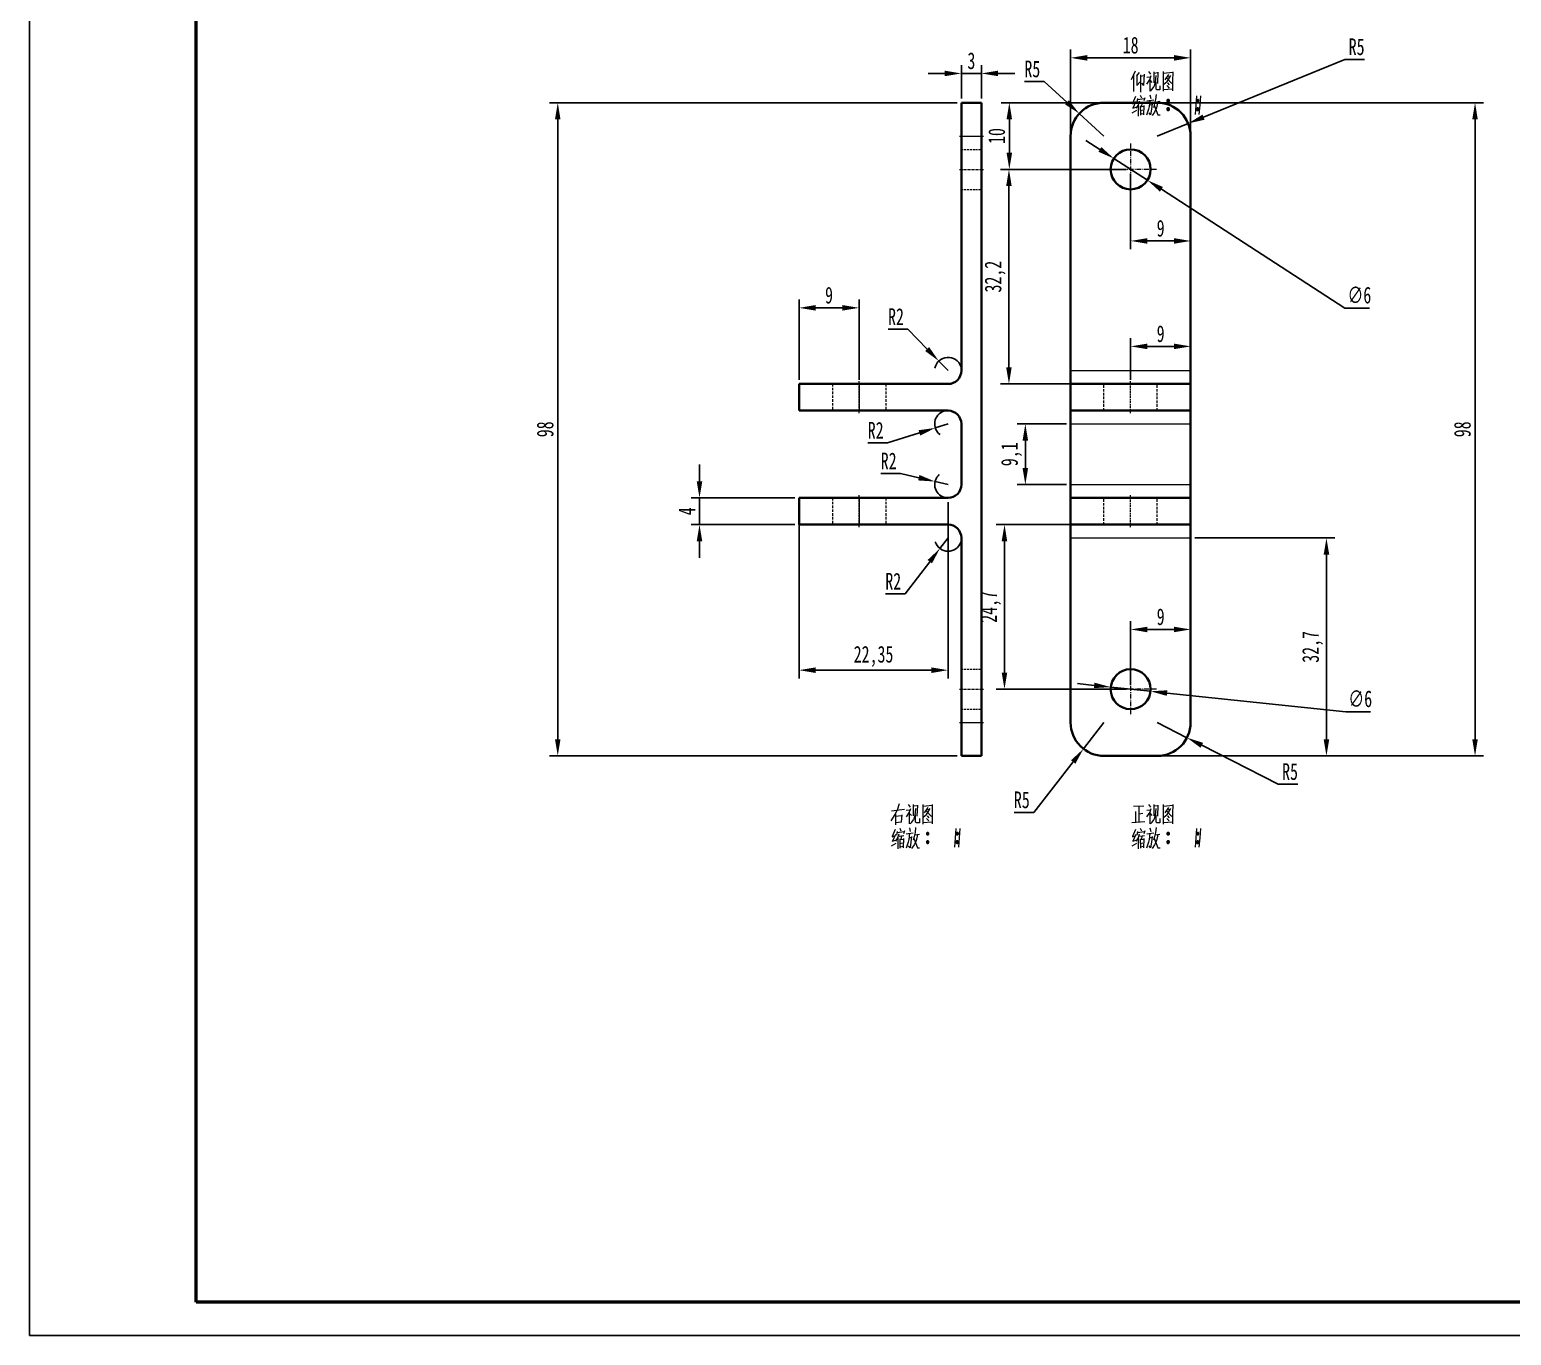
# Model space of a CAD drawing. Header units: millimetres. Extents: x 1050 to 2021, y 766 to 1186.
# Drawn here: x 1050 to 1272.4, y 765.6 to 961.5 of the extents above; entities that cross this region are included whole.
import ezdxf

# ---------------------------------------------------------------- set-up
doc = ezdxf.new("R2010")
doc.units = ezdxf.units.MM
doc.header["$LTSCALE"] = 0.3
for name, pattern in [('CENTER', [50.8, 31.75, -6.35, 6.35, -6.35]), ('DASHDOT', [18.5, 12, -3, 0.5, -3]), ('DASHED', [19.05, 12.7, -6.35])]:
    doc.linetypes.add(name, pattern=pattern)
for name, color, linetype, lineweight in [('尺寸线', 3, 'Continuous', 25), ('粗实线', 7, 'Continuous', 50), ('细点画线', 1, 'CENTER', 25)]:
    doc.layers.add(name, color=color, linetype=linetype, lineweight=lineweight)
doc.styles.add('NUT Standard', font='simfang.ttf', dxfattribs={"width": 0.7, "height": 2.5})
doc.dimstyles.new('NUT Standard', dxfattribs={"dimtxt": 2.5, "dimasz": 2.5, "dimexe": 1.25, "dimexo": 0.625, "dimtad": 1, "dimtoh": 1, "dimtxsty": 'NUT Standard', "dimcen": 2.5, "dimadec": 0, "dimazin": 0, "dimtfac": 1, "dimtmove": 0, "dimatfit": 3, "dimfxl": 1, "dimarcsym": 0})

# ---------------------------------------------------------------- blocks, each defined once
blk = doc.blocks.new('*D6')
at = {"layer": 'Defpoints', "color": 0, "transparency": 16777216}
for p in [(1212.73, 942.19), (1217.77, 938.93)]:
    blk.add_point(p, dxfattribs=at)
at = {"layer": '尺寸线', "color": 0, "lineweight": -2, "transparency": 16777216}
for p, q in [((1210.63, 943.55), (1208.54, 944.91)), ((1212.73, 942.19), (1217.77, 938.93)), ((1247.41, 919.72), (1219.86, 937.57)), ((1251.11, 919.72), (1247.41, 919.72))]:
    blk.add_line(p, q, dxfattribs=at)
at = {"layer": '尺寸线', "color": 0, "transparency": 16777216}
for points in [[(1210.86, 943.9), (1210.41, 943.2), (1212.73, 942.19)], [(1220.09, 937.92), (1219.64, 937.22), (1217.77, 938.93)]]:
    blk.add_solid(points, dxfattribs=at)
at = {"layer": '尺寸线', "color": 0, "transparency": 16777216, "insert": (1249.57, 921.68), "char_height": 2.5, "attachment_point": 5, "style": 'NUT Standard'}
blk.add_mtext('∅6', dxfattribs=at)
blk = doc.blocks.new('*D7')
at = {"layer": 'Defpoints', "color": 0, "transparency": 16777216}
for p in [(1212.26, 862.88), (1218.23, 862.25)]:
    blk.add_point(p, dxfattribs=at)
at = {"layer": '尺寸线', "color": 0, "lineweight": -2, "transparency": 16777216}
for p, q in [((1209.78, 863.14), (1207.29, 863.4)), ((1212.26, 862.88), (1218.23, 862.25)), ((1247.54, 859.15), (1220.72, 861.98)), ((1251.24, 859.15), (1247.54, 859.15))]:
    blk.add_line(p, q, dxfattribs=at)
at = {"layer": '尺寸线', "color": 0, "transparency": 16777216}
for points in [[(1209.82, 863.55), (1209.74, 862.73), (1212.26, 862.88)], [(1220.76, 862.4), (1220.67, 861.57), (1218.23, 862.25)]]:
    blk.add_solid(points, dxfattribs=at)
at = {"layer": '尺寸线', "color": 0, "transparency": 16777216, "insert": (1249.7, 861.11), "char_height": 2.5, "attachment_point": 5, "style": 'NUT Standard'}
blk.add_mtext('∅6', dxfattribs=at)
blk = doc.blocks.new('*D8')
at = {"layer": 'Defpoints', "color": 0, "transparency": 16777216}
for p in [(1223.88, 947.45), (1219.25, 945.56)]:
    blk.add_point(p, dxfattribs=at)
at = {"layer": '尺寸线', "color": 0, "lineweight": -2, "transparency": 16777216}
for p, q in [((1247.38, 957.05), (1226.19, 948.4)), ((1250.32, 957.05), (1247.38, 957.05)), ((1219.25, 945.56), (1223.88, 947.45))]:
    blk.add_line(p, q, dxfattribs=at)
at = {"layer": '尺寸线', "color": 0, "transparency": 16777216}
blk.add_solid([(1226.03, 948.78), (1226.35, 948.01), (1223.88, 947.45)], dxfattribs=at)
at = {"layer": '尺寸线', "color": 0, "transparency": 16777216, "insert": (1249.16, 958.94), "char_height": 2.5, "attachment_point": 5, "style": 'NUT Standard'}
blk.add_mtext('R5', dxfattribs=at)
blk = doc.blocks.new('*D9')
at = {"layer": 'Defpoints', "color": 0, "transparency": 16777216}
for p in [(1207.55, 948.93), (1211.25, 945.56)]:
    blk.add_point(p, dxfattribs=at)
at = {"layer": '尺寸线', "color": 0, "lineweight": -2, "transparency": 16777216}
for p, q in [((1199.34, 953.72), (1202.29, 953.72)), ((1202.29, 953.72), (1205.7, 950.61)), ((1211.25, 945.56), (1207.55, 948.93))]:
    blk.add_line(p, q, dxfattribs=at)
at = {"layer": '尺寸线', "color": 0, "transparency": 16777216}
blk.add_solid([(1205.98, 950.92), (1205.42, 950.3), (1207.55, 948.93)], dxfattribs=at)
at = {"layer": '尺寸线', "color": 0, "transparency": 16777216, "insert": (1200.5, 955.61), "char_height": 2.5, "attachment_point": 5, "style": 'NUT Standard'}
blk.add_mtext('R5', dxfattribs=at)
blk = doc.blocks.new('*D10')
at = {"layer": 'Defpoints', "color": 0, "transparency": 16777216}
for p in [(1219.25, 857.56), (1223.7, 855.29)]:
    blk.add_point(p, dxfattribs=at)
at = {"layer": '尺寸线', "color": 0, "lineweight": -2, "transparency": 16777216}
for p, q in [((1219.25, 857.56), (1223.7, 855.29)), ((1237.39, 848.3), (1225.93, 854.15)), ((1240.33, 848.3), (1237.39, 848.3))]:
    blk.add_line(p, q, dxfattribs=at)
at = {"layer": '尺寸线', "color": 0, "transparency": 16777216}
blk.add_solid([(1226.12, 854.52), (1225.74, 853.78), (1223.7, 855.29)], dxfattribs=at)
at = {"layer": '尺寸线', "color": 0, "transparency": 16777216, "insert": (1239.17, 850.19), "char_height": 2.5, "attachment_point": 5, "style": 'NUT Standard'}
blk.add_mtext('R5', dxfattribs=at)
blk = doc.blocks.new('*D11')
at = {"layer": 'Defpoints', "color": 0, "transparency": 16777216}
for p in [(1211.25, 857.56), (1208.17, 853.62)]:
    blk.add_point(p, dxfattribs=at)
at = {"layer": '尺寸线', "color": 0, "lineweight": -2, "transparency": 16777216}
for p, q in [((1211.25, 857.56), (1208.17, 853.62)), ((1200.71, 844.06), (1206.63, 851.65)), ((1197.76, 844.06), (1200.71, 844.06))]:
    blk.add_line(p, q, dxfattribs=at)
at = {"layer": '尺寸线', "color": 0, "transparency": 16777216}
blk.add_solid([(1206.31, 851.91), (1206.96, 851.39), (1208.17, 853.62)], dxfattribs=at)
at = {"layer": '尺寸线', "color": 0, "transparency": 16777216, "insert": (1198.92, 845.95), "char_height": 2.5, "attachment_point": 5, "style": 'NUT Standard'}
blk.add_mtext('R5', dxfattribs=at)
blk = doc.blocks.new('*D12')
at = {"layer": 'Defpoints', "color": 0, "transparency": 16777216}
for p in [(1187.85, 885.26), (1186.63, 883.68)]:
    blk.add_point(p, dxfattribs=at)
at = {"layer": '尺寸线', "color": 0, "lineweight": -2, "transparency": 16777216}
for p, q in [((1187.85, 885.26), (1186.63, 883.68)), ((1181.41, 876.89), (1185.11, 881.7)), ((1178.47, 876.89), (1181.41, 876.89))]:
    blk.add_line(p, q, dxfattribs=at)
blk.add_arc((1187.85, 885.26), 2, 196.6349, 342.0951, dxfattribs=at)
at = {"layer": '尺寸线', "color": 0, "transparency": 16777216}
blk.add_solid([(1184.78, 881.95), (1185.44, 881.44), (1186.63, 883.68)], dxfattribs=at)
at = {"layer": '尺寸线', "color": 0, "transparency": 16777216, "insert": (1179.63, 878.77), "char_height": 2.5, "attachment_point": 5, "style": 'NUT Standard'}
blk.add_mtext('R2', dxfattribs=at)
blk = doc.blocks.new('*D13')
at = {"layer": 'Defpoints', "color": 0, "transparency": 16777216}
for p in [(1185.9, 893.72), (1187.85, 893.26)]:
    blk.add_point(p, dxfattribs=at)
at = {"layer": '尺寸线', "color": 0, "lineweight": -2, "transparency": 16777216}
for p, q in [((1177.78, 894.95), (1180.73, 894.95)), ((1180.73, 894.95), (1183.47, 894.3)), ((1187.85, 893.26), (1185.9, 893.72))]:
    blk.add_line(p, q, dxfattribs=at)
blk.add_arc((1187.85, 893.26), 2, 130.8598, 252.0951, dxfattribs=at)
at = {"layer": '尺寸线', "color": 0, "transparency": 16777216}
blk.add_solid([(1183.57, 894.71), (1183.37, 893.89), (1185.9, 893.72)], dxfattribs=at)
at = {"layer": '尺寸线', "color": 0, "transparency": 16777216, "insert": (1178.94, 896.82), "char_height": 2.5, "attachment_point": 5, "style": 'NUT Standard'}
blk.add_mtext('R2', dxfattribs=at)
blk = doc.blocks.new('*D14')
at = {"layer": 'Defpoints', "color": 0, "transparency": 16777216}
for p in [(1185.94, 901.77), (1187.85, 902.36)]:
    blk.add_point(p, dxfattribs=at)
at = {"layer": '尺寸线', "color": 0, "lineweight": -2, "transparency": 16777216}
for p, q in [((1178.78, 899.54), (1183.55, 901.03)), ((1187.85, 902.36), (1185.94, 901.77)), ((1175.83, 899.54), (1178.78, 899.54))]:
    blk.add_line(p, q, dxfattribs=at)
blk.add_arc((1187.85, 902.36), 2, 107.9049, 233.0876, dxfattribs=at)
at = {"layer": '尺寸线', "color": 0, "transparency": 16777216}
blk.add_solid([(1183.43, 901.42), (1183.68, 900.63), (1185.94, 901.77)], dxfattribs=at)
at = {"layer": '尺寸线', "color": 0, "transparency": 16777216, "insert": (1176.99, 901.42), "char_height": 2.5, "attachment_point": 5, "style": 'NUT Standard'}
blk.add_mtext('R2', dxfattribs=at)
blk = doc.blocks.new('*D15')
at = {"layer": 'Defpoints', "color": 0, "transparency": 16777216}
for p in [(1186.46, 911.8), (1187.85, 910.36)]:
    blk.add_point(p, dxfattribs=at)
at = {"layer": '尺寸线', "color": 0, "lineweight": -2, "transparency": 16777216}
for p, q in [((1178.88, 916.6), (1181.82, 916.6)), ((1181.82, 916.6), (1184.72, 913.6)), ((1187.85, 910.36), (1186.46, 911.8))]:
    blk.add_line(p, q, dxfattribs=at)
blk.add_arc((1187.85, 910.36), 2, 17.9049, 169.8354, dxfattribs=at)
at = {"layer": '尺寸线', "color": 0, "transparency": 16777216}
blk.add_solid([(1185.02, 913.89), (1184.42, 913.31), (1186.46, 911.8)], dxfattribs=at)
at = {"layer": '尺寸线', "color": 0, "transparency": 16777216, "insert": (1180.04, 918.47), "char_height": 2.5, "attachment_point": 5, "style": 'NUT Standard'}
blk.add_mtext('R2', dxfattribs=at)
blk = doc.blocks.new('*D17')
at = {"layer": 'Defpoints', "color": 0, "transparency": 16777216}
for p in [(1224.25, 957.29), (1206.25, 945.56), (1224.25, 945.56)]:
    blk.add_point(p, dxfattribs=at)
at = {"layer": '尺寸线', "color": 0, "lineweight": -2, "transparency": 16777216}
for p, q in [((1206.25, 946.19), (1206.25, 958.54)), ((1224.25, 946.19), (1224.25, 958.54)), ((1208.75, 957.29), (1221.75, 957.29))]:
    blk.add_line(p, q, dxfattribs=at)
at = {"layer": '尺寸线', "color": 0, "transparency": 16777216}
for points in [[(1208.75, 957.71), (1208.75, 956.87), (1206.25, 957.29)], [(1221.75, 957.71), (1221.75, 956.87), (1224.25, 957.29)]]:
    blk.add_solid(points, dxfattribs=at)
at = {"layer": '尺寸线', "color": 0, "transparency": 16777216, "insert": (1215.25, 959.18), "char_height": 2.5, "attachment_point": 5, "style": 'NUT Standard'}
blk.add_mtext('18', dxfattribs=at)
blk = doc.blocks.new('*D19')
at = {"layer": 'Defpoints', "color": 0, "transparency": 16777216}
for p in [(1197.05, 950.56), (1215.25, 950.56), (1215.25, 940.56)]:
    blk.add_point(p, dxfattribs=at)
at = {"layer": '尺寸线', "color": 0, "lineweight": -2, "transparency": 16777216}
for p, q in [((1214.62, 950.56), (1195.8, 950.56)), ((1197.05, 943.06), (1197.05, 948.06)), ((1214.62, 940.56), (1195.8, 940.56))]:
    blk.add_line(p, q, dxfattribs=at)
at = {"layer": '尺寸线', "color": 0, "transparency": 16777216}
for points in [[(1196.63, 948.06), (1197.46, 948.06), (1197.05, 950.56)], [(1196.63, 943.06), (1197.46, 943.06), (1197.05, 940.56)]]:
    blk.add_solid(points, dxfattribs=at)
at = {"layer": '尺寸线', "color": 0, "transparency": 16777216, "insert": (1195.16, 945.56), "char_height": 2.5, "attachment_point": 5, "rotation": 90, "style": 'NUT Standard'}
blk.add_mtext('10', dxfattribs=at)
blk = doc.blocks.new('*D20')
at = {"layer": 'Defpoints', "color": 0, "transparency": 16777216}
for p in [(1215.25, 940.56), (1224.25, 940.56), (1224.25, 929.82)]:
    blk.add_point(p, dxfattribs=at)
at = {"layer": '尺寸线', "color": 0, "lineweight": -2, "transparency": 16777216}
for p, q in [((1215.25, 939.94), (1215.25, 928.57)), ((1224.25, 939.94), (1224.25, 928.57)), ((1217.75, 929.82), (1221.75, 929.82))]:
    blk.add_line(p, q, dxfattribs=at)
at = {"layer": '尺寸线', "color": 0, "transparency": 16777216}
for points in [[(1217.75, 930.24), (1217.75, 929.4), (1215.25, 929.82)], [(1221.75, 930.24), (1221.75, 929.4), (1224.25, 929.82)]]:
    blk.add_solid(points, dxfattribs=at)
at = {"layer": '尺寸线', "color": 0, "transparency": 16777216, "insert": (1219.75, 931.71), "char_height": 2.5, "attachment_point": 5, "style": 'NUT Standard'}
blk.add_mtext('9', dxfattribs=at)
blk = doc.blocks.new('*D21')
at = {"layer": 'Defpoints', "color": 0, "transparency": 16777216}
for p in [(1215.25, 940.56), (1196.99, 908.36), (1215.25, 908.36)]:
    blk.add_point(p, dxfattribs=at)
at = {"layer": '尺寸线', "color": 0, "lineweight": -2, "transparency": 16777216}
for p, q in [((1214.62, 940.56), (1195.74, 940.56)), ((1196.99, 938.06), (1196.99, 910.86)), ((1214.62, 908.36), (1195.74, 908.36))]:
    blk.add_line(p, q, dxfattribs=at)
at = {"layer": '尺寸线', "color": 0, "transparency": 16777216}
for points in [[(1196.57, 938.06), (1197.4, 938.06), (1196.99, 940.56)], [(1196.57, 910.86), (1197.4, 910.86), (1196.99, 908.36)]]:
    blk.add_solid(points, dxfattribs=at)
at = {"layer": '尺寸线', "color": 0, "transparency": 16777216, "insert": (1194.92, 924.46), "char_height": 2.5, "attachment_point": 5, "rotation": 90, "style": 'NUT Standard'}
blk.add_mtext('32,2', dxfattribs=at)
blk = doc.blocks.new('*D22')
at = {"layer": 'Defpoints', "color": 0, "transparency": 16777216}
for p in [(1224.25, 914), (1215.25, 908.36), (1224.25, 908.36)]:
    blk.add_point(p, dxfattribs=at)
at = {"layer": '尺寸线', "color": 0, "lineweight": -2, "transparency": 16777216}
for p, q in [((1215.25, 908.99), (1215.25, 915.25)), ((1217.75, 914), (1221.75, 914)), ((1224.25, 908.99), (1224.25, 915.25))]:
    blk.add_line(p, q, dxfattribs=at)
at = {"layer": '尺寸线', "color": 0, "transparency": 16777216}
for points in [[(1217.75, 914.42), (1217.75, 913.58), (1215.25, 914)], [(1221.75, 914.42), (1221.75, 913.58), (1224.25, 914)]]:
    blk.add_solid(points, dxfattribs=at)
at = {"layer": '尺寸线', "color": 0, "transparency": 16777216, "insert": (1219.75, 915.89), "char_height": 2.5, "attachment_point": 5, "style": 'NUT Standard'}
blk.add_mtext('9', dxfattribs=at)
blk = doc.blocks.new('*D23')
at = {"layer": 'Defpoints', "color": 0, "transparency": 16777216}
for p in [(1206.25, 902.36), (1199.45, 893.26), (1206.25, 893.26)]:
    blk.add_point(p, dxfattribs=at)
at = {"layer": '尺寸线', "color": 0, "lineweight": -2, "transparency": 16777216}
for p, q in [((1205.62, 902.36), (1198.2, 902.36)), ((1199.45, 899.86), (1199.45, 895.76)), ((1205.62, 893.26), (1198.2, 893.26))]:
    blk.add_line(p, q, dxfattribs=at)
at = {"layer": '尺寸线', "color": 0, "transparency": 16777216}
for points in [[(1199.03, 899.86), (1199.86, 899.86), (1199.45, 902.36)], [(1199.03, 895.76), (1199.86, 895.76), (1199.45, 893.26)]]:
    blk.add_solid(points, dxfattribs=at)
at = {"layer": '尺寸线', "color": 0, "transparency": 16777216, "insert": (1197.38, 897.81), "char_height": 2.5, "attachment_point": 5, "rotation": 90, "style": 'NUT Standard'}
blk.add_mtext('9,1', dxfattribs=at)
blk = doc.blocks.new('*D24')
at = {"layer": 'Defpoints', "color": 0, "transparency": 16777216}
for p in [(1224.25, 885.26), (1219.25, 852.56), (1244.63, 852.56)]:
    blk.add_point(p, dxfattribs=at)
at = {"layer": '尺寸线', "color": 0, "lineweight": -2, "transparency": 16777216}
for p, q in [((1224.87, 885.26), (1245.88, 885.26)), ((1244.63, 882.76), (1244.63, 855.06)), ((1219.87, 852.56), (1245.88, 852.56))]:
    blk.add_line(p, q, dxfattribs=at)
at = {"layer": '尺寸线', "color": 0, "transparency": 16777216}
for points in [[(1244.21, 882.76), (1245.05, 882.76), (1244.63, 885.26)], [(1244.21, 855.06), (1245.05, 855.06), (1244.63, 852.56)]]:
    blk.add_solid(points, dxfattribs=at)
at = {"layer": '尺寸线', "color": 0, "transparency": 16777216, "insert": (1242.56, 868.91), "char_height": 2.5, "attachment_point": 5, "rotation": 90, "style": 'NUT Standard'}
blk.add_mtext('32,7', dxfattribs=at)
blk = doc.blocks.new('*D26')
at = {"layer": 'Defpoints', "color": 0, "transparency": 16777216}
for p in [(1218.47, 950.56), (1218.47, 852.56), (1266.93, 852.56)]:
    blk.add_point(p, dxfattribs=at)
at = {"layer": '尺寸线', "color": 0, "lineweight": -2, "transparency": 16777216}
for p, q in [((1219.09, 950.56), (1268.18, 950.56)), ((1266.93, 948.06), (1266.93, 855.06)), ((1219.09, 852.56), (1268.18, 852.56))]:
    blk.add_line(p, q, dxfattribs=at)
at = {"layer": '尺寸线', "color": 0, "transparency": 16777216}
for points in [[(1266.51, 948.06), (1267.34, 948.06), (1266.93, 950.56)], [(1266.51, 855.06), (1267.34, 855.06), (1266.93, 852.56)]]:
    blk.add_solid(points, dxfattribs=at)
at = {"layer": '尺寸线', "color": 0, "transparency": 16777216, "insert": (1265.04, 901.56), "char_height": 2.5, "attachment_point": 5, "rotation": 90, "style": 'NUT Standard'}
blk.add_mtext('98', dxfattribs=at)
blk = doc.blocks.new('*D27')
at = {"layer": 'Defpoints', "color": 0, "transparency": 16777216}
for p in [(1224.25, 871.53), (1215.25, 862.56), (1224.25, 862.56)]:
    blk.add_point(p, dxfattribs=at)
at = {"layer": '尺寸线', "color": 0, "lineweight": -2, "transparency": 16777216}
for p, q in [((1215.25, 863.19), (1215.25, 872.78)), ((1224.25, 863.19), (1224.25, 872.78)), ((1217.75, 871.53), (1221.75, 871.53))]:
    blk.add_line(p, q, dxfattribs=at)
at = {"layer": '尺寸线', "color": 0, "transparency": 16777216}
for points in [[(1217.75, 871.94), (1217.75, 871.11), (1215.25, 871.53)], [(1221.75, 871.94), (1221.75, 871.11), (1224.25, 871.53)]]:
    blk.add_solid(points, dxfattribs=at)
at = {"layer": '尺寸线', "color": 0, "transparency": 16777216, "insert": (1219.75, 873.42), "char_height": 2.5, "attachment_point": 5, "style": 'NUT Standard'}
blk.add_mtext('9', dxfattribs=at)
blk = doc.blocks.new('*D28')
at = {"layer": 'Defpoints', "color": 0, "transparency": 16777216}
for p in [(1196.32, 887.26), (1215.25, 887.26), (1215.25, 862.56)]:
    blk.add_point(p, dxfattribs=at)
at = {"layer": '尺寸线', "color": 0, "lineweight": -2, "transparency": 16777216}
for p, q in [((1214.62, 887.26), (1195.07, 887.26)), ((1196.32, 865.06), (1196.32, 884.76)), ((1214.62, 862.56), (1195.07, 862.56))]:
    blk.add_line(p, q, dxfattribs=at)
at = {"layer": '尺寸线', "color": 0, "transparency": 16777216}
for points in [[(1195.9, 884.76), (1196.73, 884.76), (1196.32, 887.26)], [(1195.9, 865.06), (1196.73, 865.06), (1196.32, 862.56)]]:
    blk.add_solid(points, dxfattribs=at)
at = {"layer": '尺寸线', "color": 0, "transparency": 16777216, "insert": (1194.25, 874.91), "char_height": 2.5, "attachment_point": 5, "rotation": 90, "style": 'NUT Standard'}
blk.add_mtext('24,7', dxfattribs=at)
blk = doc.blocks.new('*D29')
at = {"layer": 'Defpoints', "color": 0, "transparency": 16777216}
for p in [(1192.85, 954.95), (1189.85, 950.56), (1192.85, 950.56)]:
    blk.add_point(p, dxfattribs=at)
at = {"layer": '尺寸线', "color": 0, "lineweight": -2, "transparency": 16777216}
for p, q in [((1189.85, 951.19), (1189.85, 956.2)), ((1192.85, 951.19), (1192.85, 956.2)), ((1187.35, 954.95), (1184.85, 954.95)), ((1189.85, 954.95), (1192.85, 954.95)), ((1195.35, 954.95), (1197.85, 954.95))]:
    blk.add_line(p, q, dxfattribs=at)
at = {"layer": '尺寸线', "color": 0, "transparency": 16777216}
for points in [[(1187.35, 955.37), (1187.35, 954.54), (1189.85, 954.95)], [(1195.35, 955.37), (1195.35, 954.54), (1192.85, 954.95)]]:
    blk.add_solid(points, dxfattribs=at)
at = {"layer": '尺寸线', "color": 0, "transparency": 16777216, "insert": (1191.35, 956.84), "char_height": 2.5, "attachment_point": 5, "style": 'NUT Standard'}
blk.add_mtext('3', dxfattribs=at)
blk = doc.blocks.new('*D30')
at = {"layer": 'Defpoints', "color": 0, "transparency": 16777216}
for p in [(1189.85, 950.56), (1129.29, 852.56), (1189.85, 852.56)]:
    blk.add_point(p, dxfattribs=at)
at = {"layer": '尺寸线', "color": 0, "lineweight": -2, "transparency": 16777216}
for p, q in [((1189.22, 950.56), (1128.04, 950.56)), ((1129.29, 948.06), (1129.29, 855.06)), ((1189.22, 852.56), (1128.04, 852.56))]:
    blk.add_line(p, q, dxfattribs=at)
at = {"layer": '尺寸线', "color": 0, "transparency": 16777216}
for points in [[(1128.87, 948.06), (1129.7, 948.06), (1129.29, 950.56)], [(1128.87, 855.06), (1129.7, 855.06), (1129.29, 852.56)]]:
    blk.add_solid(points, dxfattribs=at)
at = {"layer": '尺寸线', "color": 0, "transparency": 16777216, "insert": (1127.4, 901.56), "char_height": 2.5, "attachment_point": 5, "rotation": 90, "style": 'NUT Standard'}
blk.add_mtext('98', dxfattribs=at)
blk = doc.blocks.new('*D31')
at = {"layer": 'Defpoints', "color": 0, "transparency": 16777216}
for p in [(1165.49, 891.26), (1150.56, 887.26), (1165.49, 887.26)]:
    blk.add_point(p, dxfattribs=at)
at = {"layer": '尺寸线', "color": 0, "lineweight": -2, "transparency": 16777216}
for p, q in [((1150.56, 893.76), (1150.56, 896.26)), ((1164.87, 891.26), (1149.31, 891.26)), ((1150.56, 891.26), (1150.56, 887.26)), ((1164.87, 887.26), (1149.31, 887.26)), ((1150.56, 884.76), (1150.56, 882.26))]:
    blk.add_line(p, q, dxfattribs=at)
at = {"layer": '尺寸线', "color": 0, "transparency": 16777216}
for points in [[(1150.14, 893.76), (1150.97, 893.76), (1150.56, 891.26)], [(1150.14, 884.76), (1150.97, 884.76), (1150.56, 887.26)]]:
    blk.add_solid(points, dxfattribs=at)
at = {"layer": '尺寸线', "color": 0, "transparency": 16777216, "insert": (1148.68, 889.26), "char_height": 2.5, "attachment_point": 5, "rotation": 90, "style": 'NUT Standard'}
blk.add_mtext('4', dxfattribs=at)
blk = doc.blocks.new('*D32')
at = {"layer": 'Defpoints', "color": 0, "transparency": 16777216}
for p in [(1165.49, 891.26), (1187.85, 891.26), (1187.85, 865.42)]:
    blk.add_point(p, dxfattribs=at)
at = {"layer": '尺寸线', "color": 0, "lineweight": -2, "transparency": 16777216}
for p, q in [((1165.49, 890.64), (1165.49, 864.17)), ((1187.85, 890.64), (1187.85, 864.17)), ((1167.99, 865.42), (1185.35, 865.42))]:
    blk.add_line(p, q, dxfattribs=at)
at = {"layer": '尺寸线', "color": 0, "transparency": 16777216}
for points in [[(1167.99, 865.84), (1167.99, 865), (1165.49, 865.42)], [(1185.35, 865.84), (1185.35, 865), (1187.85, 865.42)]]:
    blk.add_solid(points, dxfattribs=at)
at = {"layer": '尺寸线', "color": 0, "transparency": 16777216, "insert": (1176.67, 867.49), "char_height": 2.5, "attachment_point": 5, "style": 'NUT Standard'}
blk.add_mtext('22,35', dxfattribs=at)
blk = doc.blocks.new('*D33')
at = {"layer": 'Defpoints', "color": 0, "transparency": 16777216}
for p in [(1165.49, 919.78), (1165.49, 908.36), (1174.49, 908.36)]:
    blk.add_point(p, dxfattribs=at)
at = {"layer": '尺寸线', "color": 0, "lineweight": -2, "transparency": 16777216}
for p, q in [((1165.49, 908.99), (1165.49, 921.03)), ((1174.49, 908.99), (1174.49, 921.03)), ((1171.99, 919.78), (1167.99, 919.78))]:
    blk.add_line(p, q, dxfattribs=at)
at = {"layer": '尺寸线', "color": 0, "transparency": 16777216}
for points in [[(1167.99, 920.2), (1167.99, 919.37), (1165.49, 919.78)], [(1171.99, 920.2), (1171.99, 919.37), (1174.49, 919.78)]]:
    blk.add_solid(points, dxfattribs=at)
at = {"layer": '尺寸线', "color": 0, "transparency": 16777216, "insert": (1169.99, 921.67), "char_height": 2.5, "attachment_point": 5, "style": 'NUT Standard'}
blk.add_mtext('9', dxfattribs=at)

msp = doc.modelspace()

# ---------------------------------------------------------------- linework, layer by layer
for p, q in [((1050.042, 765.619), (1050.042, 1062.619)), ((1470.042, 765.619), (1050.042, 765.619))]:
    msp.add_line(p, q)
at = {"color": 7, "lineweight": 35}
for p, q in [((1189.848, 945.563), (1189.848, 950.563)), ((1189.848, 950.563), (1192.848, 950.563)), ((1192.848, 945.563), (1192.848, 950.563)), ((1219.248, 950.563), (1211.248, 950.563)), ((1189.848, 945.563), (1189.848, 910.363)), ((1192.848, 945.563), (1192.848, 857.563)), ((1206.248, 910.363), (1206.248, 945.563)), ((1224.248, 945.563), (1224.248, 910.363)), ((1206.248, 910.363), (1206.248, 908.363)), ((1224.248, 908.363), (1224.248, 910.363)), ((1174.494, 908.363), (1165.494, 908.363)), ((1165.494, 904.363), (1165.494, 908.363)), ((1187.848, 908.363), (1174.494, 908.363)), ((1224.248, 908.363), (1206.248, 908.363)), ((1206.248, 908.363), (1206.248, 904.363)), ((1224.248, 908.363), (1224.248, 904.363)), ((1174.494, 904.363), (1165.494, 904.363)), ((1187.848, 904.363), (1174.494, 904.363)), ((1224.248, 904.363), (1206.248, 904.363)), ((1206.248, 904.363), (1206.248, 902.363)), ((1224.248, 902.363), (1224.248, 904.363)), ((1189.848, 902.363), (1189.848, 893.263)), ((1206.248, 893.263), (1206.248, 902.363)), ((1224.248, 902.363), (1224.248, 893.263)), ((1206.248, 893.263), (1206.248, 891.263)), ((1224.248, 891.263), (1224.248, 893.263)), ((1174.494, 891.263), (1165.494, 891.263)), ((1165.494, 887.263), (1165.494, 891.263)), ((1174.494, 891.263), (1187.848, 891.263)), ((1224.248, 891.263), (1206.248, 891.263)), ((1206.248, 891.263), (1206.248, 887.263)), ((1224.248, 891.263), (1224.248, 887.263)), ((1174.494, 887.263), (1165.494, 887.263)), ((1174.494, 887.263), (1187.848, 887.263)), ((1224.248, 887.263), (1206.248, 887.263)), ((1206.248, 887.263), (1206.248, 885.263)), ((1224.248, 885.263), (1224.248, 887.263)), ((1189.848, 885.263), (1189.848, 857.563)), ((1206.248, 857.563), (1206.248, 885.263)), ((1224.248, 885.263), (1224.248, 857.563)), ((1189.848, 852.563), (1189.848, 857.563)), ((1192.848, 852.563), (1192.848, 857.563)), ((1189.848, 852.563), (1192.848, 852.563)), ((1211.248, 852.563), (1219.248, 852.563))]:
    msp.add_line(p, q, dxfattribs=at)
at = {"color": 7, "linetype": 'DASHDOT', "lineweight": 13, "ltscale": 0.089999}
for p, q in [((1189.548, 945.563), (1193.148, 945.563)), ((1189.548, 857.563), (1193.148, 857.563))]:
    msp.add_line(p, q, dxfattribs=at)
at = {"color": 7, "linetype": 'DASHED', "lineweight": 13, "ltscale": 0.075}
for p, q in [((1189.848, 945.563), (1192.848, 945.563)), ((1189.848, 943.563), (1192.848, 943.563)), ((1189.848, 937.563), (1192.848, 937.563)), ((1189.848, 865.563), (1192.848, 865.563)), ((1189.848, 859.563), (1192.848, 859.563)), ((1189.848, 857.563), (1192.848, 857.563))]:
    msp.add_line(p, q, dxfattribs=at)
at = {"color": 7, "lineweight": 13}
for p, q in [((1189.848, 945.563), (1192.848, 945.563)), ((1206.248, 910.363), (1224.248, 910.363)), ((1206.248, 902.363), (1224.248, 902.363)), ((1206.248, 893.263), (1224.248, 893.263)), ((1206.248, 885.263), (1224.248, 885.263)), ((1189.848, 857.563), (1192.848, 857.563))]:
    msp.add_line(p, q, dxfattribs=at)
at = {"color": 7, "linetype": 'DASHED', "lineweight": 13, "ltscale": 0.1}
for p, q in [((1170.494, 908.363), (1170.494, 904.363)), ((1174.494, 908.363), (1174.494, 904.363)), ((1178.494, 908.363), (1178.494, 904.363)), ((1211.248, 904.363), (1211.248, 908.363)), ((1219.248, 904.363), (1219.248, 908.363)), ((1170.494, 891.263), (1170.494, 887.263)), ((1174.494, 891.263), (1174.494, 887.263)), ((1178.494, 891.263), (1178.494, 887.263)), ((1211.248, 887.263), (1211.248, 891.263)), ((1219.248, 887.263), (1219.248, 891.263))]:
    msp.add_line(p, q, dxfattribs=at)
at = {"color": 7, "linetype": 'DASHDOT', "lineweight": 13, "ltscale": 0.12}
for p, q in [((1174.494, 903.963), (1174.494, 908.763)), ((1174.494, 886.863), (1174.494, 891.663))]:
    msp.add_line(p, q, dxfattribs=at)
at = {"color": 7, "lineweight": 13}
for points in [[(1215.948, 955.283), (1215.353, 953.988)], [(1215.738, 952.238), (1215.738, 953.463), (1215.738, 954.723)], [(1216.158, 954.583), (1216.578, 955.108)], [(1216.158, 954.723), (1216.158, 953.148)], [(1216.718, 954.758), (1216.718, 953.463), (1216.718, 952.133)], [(1216.718, 954.548), (1217.243, 954.618)], [(1217.208, 953.148), (1217.313, 954.863)], [(1218.293, 954.583), (1218.118, 954.093), (1217.628, 953.358)], [(1217.663, 954.373), (1218.223, 954.443)], [(1217.943, 955.248), (1218.223, 954.828)], [(1218.118, 954.093), (1218.118, 952.308)], [(1218.118, 953.918), (1218.433, 953.603)], [(1218.713, 955.213), (1218.713, 953.533)], [(1219.378, 955.038), (1218.713, 954.968)], [(1219.028, 954.618), (1218.923, 953.568)], [(1219.308, 953.463), (1219.378, 955.143)], [(1220.148, 955.248), (1220.148, 953.778), (1220.148, 952.273)], [(1220.148, 955.213), (1220.148, 953.813), (1220.148, 952.413)], [(1221.618, 955.073), (1220.148, 954.933)], [(1220.918, 954.793), (1220.358, 953.988)], [(1220.673, 954.233), (1221.373, 953.498)], [(1220.708, 954.443), (1221.163, 954.513)], [(1220.708, 953.743), (1220.918, 954.023)], [(1220.918, 954.023), (1221.268, 954.653)], [(1221.583, 952.448), (1221.583, 953.813), (1221.618, 955.213)], [(1216.158, 953.148), (1216.683, 953.673)], [(1216.683, 951.678), (1216.858, 951.293)], [(1217.208, 953.148), (1216.928, 953.498)], [(1218.153, 951.748), (1218.258, 951.188)], [(1218.223, 952.308), (1218.503, 952.588)], [(1218.503, 952.588), (1218.748, 952.938)], [(1218.923, 953.568), (1218.748, 952.938)], [(1219.063, 951.783), (1218.993, 951.048)], [(1219.063, 952.588), (1219.063, 953.673)], [(1219.203, 952.483), (1219.063, 952.588)], [(1219.623, 952.483), (1219.203, 952.483)], [(1219.623, 953.113), (1219.623, 952.483)], [(1220.148, 952.518), (1221.513, 952.623)], [(1220.218, 953.323), (1220.708, 953.743)], [(1220.673, 953.148), (1221.023, 952.763)], [(1220.778, 953.533), (1221.023, 953.253)], [(1221.373, 953.498), (1221.548, 953.533)], [(1221.583, 952.343), (1221.583, 952.448), (1221.513, 952.623)], [(1225.118, 951.608), (1225.013, 950.208), (1224.908, 948.808)], [(1225.713, 951.608), (1225.608, 950.208), (1225.503, 948.808)], [(1215.458, 949.053), (1216.158, 949.438)], [(1215.913, 950.488), (1215.493, 950.348)], [(1215.983, 951.503), (1215.528, 950.418)], [(1215.563, 949.718), (1216.088, 949.893)], [(1216.053, 950.733), (1215.598, 949.718)], [(1216.368, 950.208), (1216.053, 949.718)], [(1216.298, 951.188), (1216.193, 950.628)], [(1216.298, 951.048), (1217.348, 951.188)], [(1216.543, 950.768), (1216.368, 950.208)], [(1216.403, 950.278), (1216.403, 948.563)], [(1216.613, 950.488), (1217.313, 950.593)], [(1216.683, 950.068), (1216.718, 948.668)], [(1216.683, 949.963), (1217.208, 950.033)], [(1216.718, 949.403), (1217.103, 949.473)], [(1216.928, 950.523), (1216.858, 949.963)], [(1217.243, 950.138), (1217.173, 948.738)], [(1217.383, 951.293), (1217.243, 950.838)], [(1218.153, 950.908), (1218.048, 949.998), (1217.943, 949.578), (1217.628, 948.703)], [(1217.663, 950.838), (1218.713, 950.978)], [(1218.468, 950.418), (1218.363, 949.578), (1218.223, 948.738), (1218.013, 949.018)], [(1218.083, 950.243), (1218.468, 950.313)], [(1218.853, 950.418), (1218.678, 949.858)], [(1218.783, 950.173), (1219.343, 948.738)], [(1218.993, 951.048), (1218.853, 950.418)], [(1219.133, 949.788), (1218.853, 949.158)], [(1218.923, 950.663), (1219.623, 950.803)], [(1219.343, 950.733), (1219.133, 949.788)], [(1220.673, 950.873), (1221.058, 950.873)], [(1220.673, 949.613), (1221.058, 949.613)], [(1220.708, 950.978), (1221.023, 950.978)], [(1220.708, 950.733), (1221.023, 950.733)], [(1220.708, 949.718), (1221.023, 949.718)], [(1220.708, 949.473), (1221.023, 949.473)], [(1225.118, 950.873), (1225.503, 950.873)], [(1225.118, 949.613), (1225.503, 949.613)], [(1225.153, 950.978), (1225.468, 950.978)], [(1225.153, 950.733), (1225.468, 950.733)], [(1225.153, 949.718), (1225.468, 949.718)], [(1225.153, 949.473), (1225.468, 949.473)], [(1217.173, 948.913), (1216.753, 948.843)], [(1218.853, 949.158), (1218.468, 948.633)], [(1219.343, 948.738), (1219.658, 948.738)], [(1180.501, 845.388), (1180.221, 844.408)], [(1181.866, 845.283), (1182.146, 844.863)], [(1182.636, 845.248), (1182.636, 843.568)], [(1183.301, 845.073), (1182.636, 845.003)], [(1183.231, 843.498), (1183.301, 845.178)], [(1184.071, 845.283), (1184.071, 843.813), (1184.071, 842.308)], [(1184.071, 845.248), (1184.071, 843.848), (1184.071, 842.448)], [(1185.541, 845.108), (1184.071, 844.968)], [(1185.506, 842.483), (1185.506, 843.848), (1185.541, 845.248)], [(1215.703, 845.003), (1217.208, 845.073)], [(1216.473, 845.003), (1216.473, 843.848), (1216.473, 842.658)], [(1217.943, 845.283), (1218.223, 844.863)], [(1218.713, 845.248), (1218.713, 843.568)], [(1219.378, 845.073), (1218.713, 845.003)], [(1219.308, 843.498), (1219.378, 845.178)], [(1220.148, 845.283), (1220.148, 843.813), (1220.148, 842.308)], [(1220.148, 845.248), (1220.148, 843.848), (1220.148, 842.448)], [(1221.618, 845.108), (1220.148, 844.968)], [(1221.583, 842.483), (1221.583, 843.848), (1221.618, 845.248)], [(1179.311, 842.798), (1179.906, 843.743)], [(1179.346, 844.338), (1181.306, 844.548)], [(1179.906, 843.743), (1180.221, 844.408)], [(1179.976, 843.813), (1179.976, 842.238)], [(1179.976, 843.498), (1180.886, 843.603)], [(1180.921, 843.708), (1180.816, 842.623)], [(1182.216, 844.618), (1182.041, 844.128), (1181.551, 843.393)], [(1181.586, 844.408), (1182.146, 844.478)], [(1182.041, 844.128), (1182.041, 842.343)], [(1182.041, 843.953), (1182.356, 843.638)], [(1182.426, 842.623), (1182.671, 842.973)], [(1182.846, 843.603), (1182.671, 842.973)], [(1182.951, 844.653), (1182.846, 843.603)], [(1182.986, 842.623), (1182.986, 843.708)], [(1183.546, 843.148), (1183.546, 842.518)], [(1184.071, 842.553), (1185.436, 842.658)], [(1184.141, 843.358), (1184.631, 843.778)], [(1184.841, 844.828), (1184.281, 844.023)], [(1184.596, 844.268), (1185.296, 843.533)], [(1184.596, 843.183), (1184.946, 842.798)], [(1184.631, 844.478), (1185.086, 844.548)], [(1184.631, 843.778), (1184.841, 844.058)], [(1184.701, 843.568), (1184.946, 843.288)], [(1184.841, 844.058), (1185.191, 844.688)], [(1185.296, 843.533), (1185.471, 843.568)], [(1185.506, 842.378), (1185.506, 842.483), (1185.436, 842.658)], [(1215.423, 842.588), (1217.383, 842.693)], [(1215.983, 844.198), (1215.983, 842.623)], [(1216.473, 843.883), (1217.103, 843.953)], [(1218.293, 844.618), (1218.118, 844.128), (1217.628, 843.393)], [(1217.663, 844.408), (1218.223, 844.478)], [(1218.118, 844.128), (1218.118, 842.343)], [(1218.118, 843.953), (1218.433, 843.638)], [(1218.503, 842.623), (1218.748, 842.973)], [(1218.923, 843.603), (1218.748, 842.973)], [(1219.028, 844.653), (1218.923, 843.603)], [(1219.063, 842.623), (1219.063, 843.708)], [(1219.623, 843.148), (1219.623, 842.518)], [(1220.148, 842.553), (1221.513, 842.658)], [(1220.218, 843.358), (1220.708, 843.778)], [(1220.918, 844.828), (1220.358, 844.023)], [(1220.673, 844.268), (1221.373, 843.533)], [(1220.673, 843.183), (1221.023, 842.798)], [(1220.708, 844.478), (1221.163, 844.548)], [(1220.708, 843.778), (1220.918, 844.058)], [(1220.778, 843.568), (1221.023, 843.288)], [(1220.918, 844.058), (1221.268, 844.688)], [(1221.373, 843.533), (1221.548, 843.568)], [(1221.583, 842.378), (1221.583, 842.483), (1221.513, 842.658)], [(1179.836, 840.523), (1179.416, 840.383)], [(1179.906, 841.538), (1179.451, 840.453)], [(1179.976, 840.768), (1179.521, 839.753)], [(1180.886, 842.623), (1179.976, 842.518)], [(1180.221, 841.223), (1180.116, 840.663)], [(1180.221, 841.083), (1181.271, 841.223)], [(1180.466, 840.803), (1180.291, 840.243)], [(1180.536, 840.523), (1181.236, 840.628)], [(1180.606, 841.713), (1180.781, 841.328)], [(1180.851, 840.558), (1180.781, 839.998)], [(1181.306, 841.328), (1181.166, 840.873)], [(1182.076, 840.943), (1181.971, 840.033), (1181.866, 839.613), (1181.551, 838.738)], [(1181.586, 840.873), (1182.636, 841.013)], [(1182.391, 840.453), (1182.286, 839.613), (1182.146, 838.773), (1181.936, 839.053)], [(1182.076, 841.783), (1182.181, 841.223)], [(1182.146, 842.343), (1182.426, 842.623)], [(1182.776, 840.453), (1182.601, 839.893)], [(1182.916, 841.083), (1182.776, 840.453)], [(1182.846, 840.698), (1183.546, 840.838)], [(1182.986, 841.818), (1182.916, 841.083)], [(1183.126, 842.518), (1182.986, 842.623)], [(1183.266, 840.768), (1183.056, 839.823)], [(1183.546, 842.518), (1183.126, 842.518)], [(1184.596, 840.908), (1184.981, 840.908)], [(1184.631, 841.013), (1184.946, 841.013)], [(1184.631, 840.768), (1184.946, 840.768)], [(1189.041, 841.643), (1188.936, 840.243), (1188.831, 838.843)], [(1189.041, 840.908), (1189.426, 840.908)], [(1189.076, 841.013), (1189.391, 841.013)], [(1189.076, 840.768), (1189.391, 840.768)], [(1189.636, 841.643), (1189.531, 840.243), (1189.426, 838.843)], [(1215.913, 840.523), (1215.493, 840.383)], [(1215.983, 841.538), (1215.528, 840.453)], [(1216.053, 840.768), (1215.598, 839.753)], [(1216.298, 841.223), (1216.193, 840.663)], [(1216.298, 841.083), (1217.348, 841.223)], [(1216.543, 840.803), (1216.368, 840.243)], [(1216.613, 840.523), (1217.313, 840.628)], [(1216.683, 841.713), (1216.858, 841.328)], [(1216.928, 840.558), (1216.858, 839.998)], [(1217.383, 841.328), (1217.243, 840.873)], [(1218.153, 840.943), (1218.048, 840.033), (1217.943, 839.613), (1217.628, 838.738)], [(1217.663, 840.873), (1218.713, 841.013)], [(1218.468, 840.453), (1218.363, 839.613), (1218.223, 838.773), (1218.013, 839.053)], [(1218.153, 841.783), (1218.258, 841.223)], [(1218.223, 842.343), (1218.503, 842.623)], [(1218.853, 840.453), (1218.678, 839.893)], [(1218.993, 841.083), (1218.853, 840.453)], [(1218.923, 840.698), (1219.623, 840.838)], [(1219.063, 841.818), (1218.993, 841.083)], [(1219.203, 842.518), (1219.063, 842.623)], [(1219.343, 840.768), (1219.133, 839.823)], [(1219.623, 842.518), (1219.203, 842.518)], [(1220.673, 840.908), (1221.058, 840.908)], [(1220.708, 841.013), (1221.023, 841.013)], [(1220.708, 840.768), (1221.023, 840.768)], [(1225.118, 841.643), (1225.013, 840.243), (1224.908, 838.843)], [(1225.118, 840.908), (1225.503, 840.908)], [(1225.153, 841.013), (1225.468, 841.013)], [(1225.153, 840.768), (1225.468, 840.768)], [(1225.713, 841.643), (1225.608, 840.243), (1225.503, 838.843)], [(1179.381, 839.088), (1180.081, 839.473)], [(1179.486, 839.753), (1180.011, 839.928)], [(1180.291, 840.243), (1179.976, 839.753)], [(1180.326, 840.313), (1180.326, 838.598)], [(1180.606, 840.103), (1180.641, 838.703)], [(1180.606, 839.998), (1181.131, 840.068)], [(1180.641, 839.438), (1181.026, 839.508)], [(1181.096, 838.948), (1180.676, 838.878)], [(1181.166, 840.173), (1181.096, 838.773)], [(1182.006, 840.278), (1182.391, 840.348)], [(1182.776, 839.193), (1182.391, 838.668)], [(1182.706, 840.208), (1183.266, 838.773)], [(1183.056, 839.823), (1182.776, 839.193)], [(1183.266, 838.773), (1183.581, 838.773)], [(1184.596, 839.648), (1184.981, 839.648)], [(1184.631, 839.753), (1184.946, 839.753)], [(1184.631, 839.508), (1184.946, 839.508)], [(1189.041, 839.648), (1189.426, 839.648)], [(1189.076, 839.753), (1189.391, 839.753)], [(1189.076, 839.508), (1189.391, 839.508)], [(1215.458, 839.088), (1216.158, 839.473)], [(1215.563, 839.753), (1216.088, 839.928)], [(1216.368, 840.243), (1216.053, 839.753)], [(1216.403, 840.313), (1216.403, 838.598)], [(1216.683, 840.103), (1216.718, 838.703)], [(1216.683, 839.998), (1217.208, 840.068)], [(1216.718, 839.438), (1217.103, 839.508)], [(1217.173, 838.948), (1216.753, 838.878)], [(1217.243, 840.173), (1217.173, 838.773)], [(1218.083, 840.278), (1218.468, 840.348)], [(1218.853, 839.193), (1218.468, 838.668)], [(1218.783, 840.208), (1219.343, 838.773)], [(1219.133, 839.823), (1218.853, 839.193)], [(1219.343, 838.773), (1219.658, 838.773)], [(1220.673, 839.648), (1221.058, 839.648)], [(1220.708, 839.753), (1221.023, 839.753)], [(1220.708, 839.508), (1221.023, 839.508)], [(1225.118, 839.648), (1225.503, 839.648)], [(1225.153, 839.753), (1225.468, 839.753)], [(1225.153, 839.508), (1225.468, 839.508)]]:
    msp.add_lwpolyline(points, dxfattribs=at)
for points in [[(1220.778, 950.663), (1220.953, 950.663), (1221.058, 950.768), (1221.058, 950.943), (1220.953, 951.048), (1220.778, 951.048), (1220.673, 950.943), (1220.673, 950.768)], [(1220.778, 949.403), (1220.953, 949.403), (1221.058, 949.508), (1221.058, 949.683), (1220.953, 949.788), (1220.778, 949.788), (1220.673, 949.683), (1220.673, 949.508)], [(1225.223, 950.663), (1225.398, 950.663), (1225.503, 950.768), (1225.503, 950.943), (1225.398, 951.048), (1225.223, 951.048), (1225.118, 950.943), (1225.118, 950.768)], [(1225.223, 949.403), (1225.398, 949.403), (1225.503, 949.508), (1225.503, 949.683), (1225.398, 949.788), (1225.223, 949.788), (1225.118, 949.683), (1225.118, 949.508)], [(1184.701, 840.698), (1184.876, 840.698), (1184.981, 840.803), (1184.981, 840.978), (1184.876, 841.083), (1184.701, 841.083), (1184.596, 840.978), (1184.596, 840.803)], [(1189.146, 840.698), (1189.321, 840.698), (1189.426, 840.803), (1189.426, 840.978), (1189.321, 841.083), (1189.146, 841.083), (1189.041, 840.978), (1189.041, 840.803)], [(1220.778, 840.698), (1220.953, 840.698), (1221.058, 840.803), (1221.058, 840.978), (1220.953, 841.083), (1220.778, 841.083), (1220.673, 840.978), (1220.673, 840.803)], [(1225.223, 840.698), (1225.398, 840.698), (1225.503, 840.803), (1225.503, 840.978), (1225.398, 841.083), (1225.223, 841.083), (1225.118, 840.978), (1225.118, 840.803)], [(1184.701, 839.438), (1184.876, 839.438), (1184.981, 839.543), (1184.981, 839.718), (1184.876, 839.823), (1184.701, 839.823), (1184.596, 839.718), (1184.596, 839.543)], [(1189.146, 839.438), (1189.321, 839.438), (1189.426, 839.543), (1189.426, 839.718), (1189.321, 839.823), (1189.146, 839.823), (1189.041, 839.718), (1189.041, 839.543)], [(1220.778, 839.438), (1220.953, 839.438), (1221.058, 839.543), (1221.058, 839.718), (1220.953, 839.823), (1220.778, 839.823), (1220.673, 839.718), (1220.673, 839.543)], [(1225.223, 839.438), (1225.398, 839.438), (1225.503, 839.543), (1225.503, 839.718), (1225.398, 839.823), (1225.223, 839.823), (1225.118, 839.718), (1225.118, 839.543)]]:
    msp.add_lwpolyline(points, close=True, dxfattribs=at)
at = {"color": 7, "lineweight": 35}
for centre in [(1215.248, 940.563), (1215.248, 862.563)]:
    msp.add_circle(centre, 3, dxfattribs=at)
for centre, radius, start, end in [((1211.248, 945.563), 5, 90, 180.00001), ((1219.248, 945.563), 5, 0, 90), ((1187.848, 910.363), 2, 270, 0), ((1187.848, 902.363), 2, 0, 90), ((1187.848, 893.263), 2, 270, 0), ((1187.848, 885.263), 2, 0, 90), ((1211.248, 857.563), 5, 179.99999, 270), ((1219.248, 857.563), 5, 270, 0)]:
    msp.add_arc(centre, radius, start, end, dxfattribs=at)
at = {"layer": '粗实线'}
for p, q in [((1075.042, 770.619), (1075.042, 1057.619)), ((1465.042, 770.619), (1075.042, 770.619))]:
    msp.add_line(p, q, dxfattribs=at)
at = {"layer": '细点画线', "linetype": 'DASHDOT', "lineweight": 13, "ltscale": 0.195}
for p, q in [((1215.248, 944.463), (1215.248, 936.663)), ((1215.248, 866.463), (1215.248, 858.663))]:
    msp.add_line(p, q, dxfattribs=at)
at = {"layer": '细点画线', "linetype": 'DASHDOT', "lineweight": 13, "ltscale": 0.089999}
for p, q in [((1189.548, 940.563), (1193.148, 940.563)), ((1189.548, 862.563), (1193.148, 862.563))]:
    msp.add_line(p, q, dxfattribs=at)
at = {"layer": '细点画线', "linetype": 'DASHDOT', "lineweight": 13, "ltscale": 0.195001}
for p, q in [((1219.148, 940.563), (1211.348, 940.563)), ((1219.148, 862.563), (1211.348, 862.563))]:
    msp.add_line(p, q, dxfattribs=at)
at = {"layer": '细点画线', "lineweight": 13}
for p, q in [((1174.494, 908.363), (1174.494, 904.363)), ((1174.494, 891.263), (1174.494, 887.263))]:
    msp.add_line(p, q, dxfattribs=at)
at = {"layer": '细点画线', "linetype": 'DASHDOT', "lineweight": 13, "ltscale": 0.12}
for p, q in [((1215.248, 903.963), (1215.248, 908.763)), ((1215.248, 886.863), (1215.248, 891.663))]:
    msp.add_line(p, q, dxfattribs=at)

# ---------------------------------------------------------------- dimensions: what is measured, and where the dimension line sits
at = {"layer": '尺寸线'}
for base, p1, p2, picture, middle in [((1224.248, 957.291), (1206.248, 945.563), (1224.248, 945.563), '*D17', (1215.248, 959.18)), ((1192.848, 954.954), (1189.848, 950.563), (1192.848, 950.563), '*D29', (1191.348, 956.844)), ((1224.248, 929.82), (1215.248, 940.563), (1224.248, 940.563), '*D20', (1219.748, 931.709)), ((1165.494, 919.782), (1174.494, 908.363), (1165.494, 908.363), '*D33', (1169.994, 921.672)), ((1224.248, 914.001), (1215.248, 908.363), (1224.248, 908.363), '*D22', (1219.748, 915.89)), ((1187.848, 865.42), (1165.494, 891.263), (1187.848, 891.263), '*D32', (1176.671, 867.488)), ((1224.248, 871.528), (1215.248, 862.563), (1224.248, 862.563), '*D27', (1219.748, 873.417))]:
    dim = msp.add_linear_dim(base=base, p1=p1, p2=p2, dimstyle='NUT Standard', dxfattribs=at)
    dim.commit()
    dim.dimension.update_dxf_attribs({"geometry": picture, "text_midpoint": middle})
for center, mpoint, picture, middle in [((1219.248, 945.563), (1223.877, 947.453), '*D8', (1249.161, 957.053)), ((1211.248, 945.563), (1207.551, 948.928), '*D9', (1200.503, 953.717)), ((1187.848, 910.363), (1186.458, 911.801), '*D15', (1180.038, 916.596)), ((1187.848, 893.263), (1185.902, 893.724), '*D13', (1180.728, 894.95)), ((1187.848, 885.263), (1186.629, 883.677), '*D12', (1179.628, 876.892)), ((1211.248, 857.563), (1208.172, 853.621), '*D11', (1198.925, 844.06)), ((1219.248, 857.563), (1223.702, 855.289), '*D10', (1239.173, 848.301))]:
    dim = msp.add_radius_dim(center=center, mpoint=mpoint, dimstyle='NUT Standard', dxfattribs=at)
    dim.commit()
    dim.dimension.update_dxf_attribs({"geometry": picture, "text_midpoint": middle, "dimtype": 164})
for base, p1, p2, picture, middle in [((1129.288, 852.563), (1189.848, 950.563), (1189.848, 852.563), '*D30', (1127.398, 901.563)), ((1197.047, 950.563), (1215.248, 940.563), (1215.248, 950.563), '*D19', (1195.157, 945.563)), ((1266.927, 852.563), (1218.468, 950.563), (1218.468, 852.563), '*D26', (1265.038, 901.563)), ((1196.987, 908.363), (1215.248, 940.563), (1215.248, 908.363), '*D21', (1194.919, 924.463)), ((1199.445, 893.263), (1206.248, 902.363), (1206.248, 893.263), '*D23', (1197.377, 897.813)), ((1150.556, 887.263), (1165.494, 891.263), (1165.494, 887.263), '*D31', (1148.681, 889.263)), ((1196.316, 887.263), (1215.248, 862.563), (1215.248, 887.263), '*D28', (1194.248, 874.913)), ((1244.63, 852.563), (1224.248, 885.263), (1219.248, 852.563), '*D24', (1242.562, 868.913))]:
    dim = msp.add_linear_dim(base=base, p1=p1, p2=p2, angle=90, dimstyle='NUT Standard', dxfattribs=at)
    dim.commit()
    dim.dimension.update_dxf_attribs({"geometry": picture, "text_midpoint": middle})
for p1, p2, picture, middle in [((1212.731, 942.194), (1217.766, 938.931), '*D6', (1249.57, 919.718)), ((1212.265, 862.878), (1218.232, 862.247), '*D7', (1247.536, 859.153))]:
    dim = msp.add_diameter_dim_2p(p1=p1, p2=p2, dimstyle='NUT Standard', dxfattribs=at)
    dim.commit()
    dim.dimension.update_dxf_attribs({"geometry": picture, "text_midpoint": middle, "dimtype": 163})
dim = msp.add_radius_dim(center=(1187.848, 902.363), mpoint=(1185.939, 901.769), dimstyle='NUT Standard', dxfattribs=at)
dim.commit()
dim.dimension.update_dxf_attribs({"geometry": '*D14', "text_midpoint": (1176.992, 901.416)})

doc.saveas('drawing.dxf')
